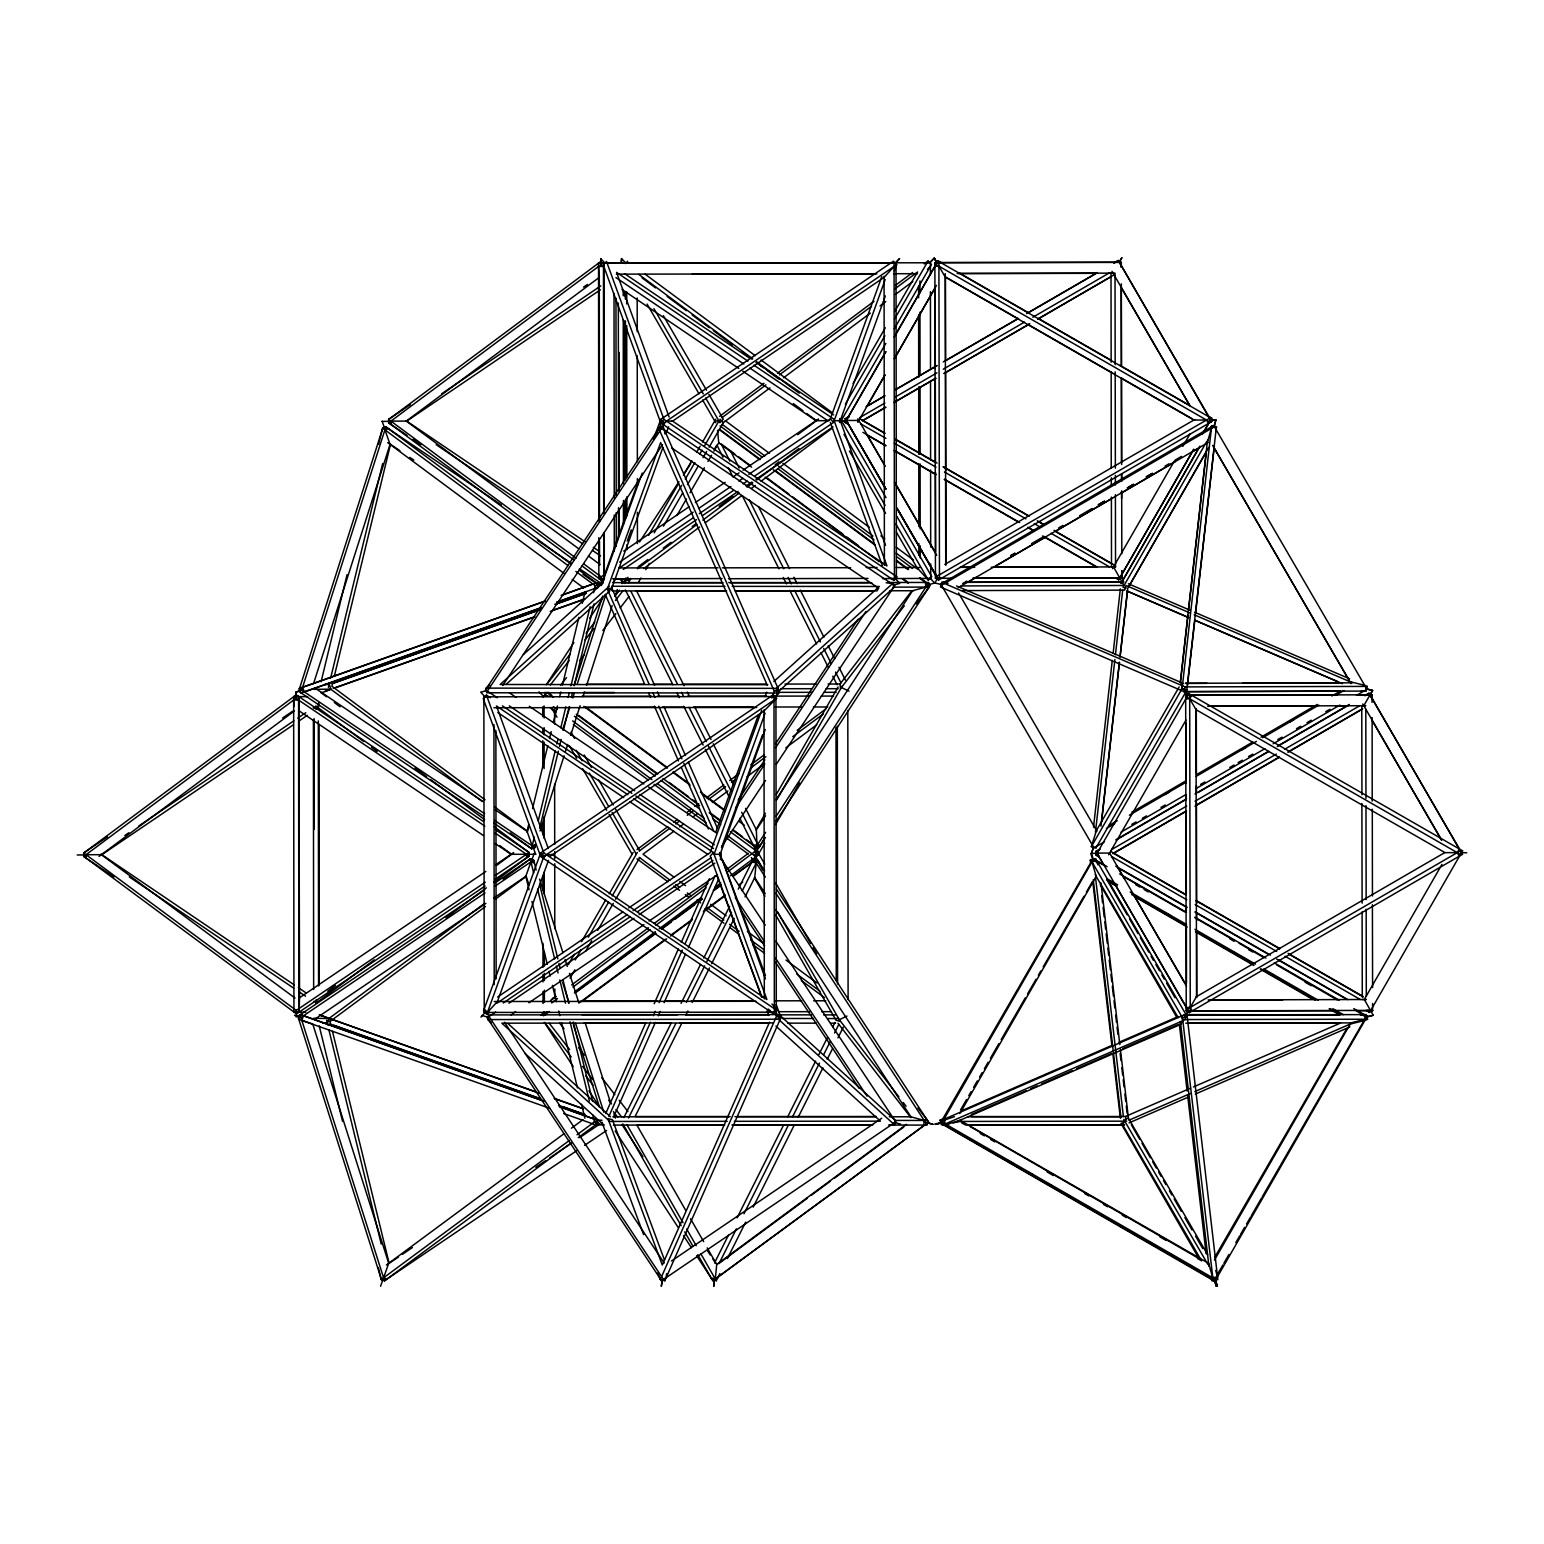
<?xml version="1.0" encoding="UTF-8"?>
<svg xmlns="http://www.w3.org/2000/svg" width="1544" height="1544" viewBox="0 0 1544 1544"><rect width="100%" height="100%" fill="white"/><g stroke="black" fill="none" stroke-linecap="round" stroke-linejoin="round"><path stroke-width="1.5" d="M621.576 258.601L621.267 263.252L621.557 258.601L626.073 263.252M113.986 876.973L83.665 856.457L83.878 852.963L296.216 694.819L483.465 821.543M83.665 856.457L296.004 698.313L296.216 694.819M483.388 835.536L299.285 710.954L298.803 696.556L299.555 997.791L299.092 1012.169L293.939 1012.169L293.649 696.576L298.571 696.556L298.861 1012.169M318.083 707.712L318.353 703.35M318.585 706.843L318.875 702.501M316.231 999.779L315.999 1003.253L374.304 959.828M388.586 422.863L388.798 419.389L601.137 261.225L600.906 264.719L388.586 422.863L406.998 435.331M494.022 882.106L529.052 856.013L529.283 852.539L495.412 829.63M296.255 1017.014L296.564 1012.401M601.484 578.807L601.176 583.42L597.142 584.944M713.811 1286.229L714.389 1280.072L713.733 1286.229M755.518 859.525L756.116 853.33M711.051 1277.834L715.297 1279.011L716.725 1264.478L707.21 1247.861M745.057 896.929L754.746 877.552L756.174 863.019L758.644 861.861M923.737 1125.093L924.2 1120.442L926.651 1119.284M917.966 1108.032L927.558 1120.461L927.095 1125.093L888.553 1125.055M1096.124 847.868L1091.319 846.691L1096.472 830.402M1093.519 827.121L1112.278 660.369M1113.147 653.17L1120.326 588.901M1114.903 659.481L1095.468 832.158L1179.153 686.926M1115.444 654.695L1122.7 590.136M1100.968 826.175L1119.439 662.106L1101.605 821.427M1119.96 657.339L1127.718 588.38L1208.662 447.49M1120.307 654.926L1127.506 590.696M1207.543 440.117L1180.311 682.12L1182.434 685.748L1181.102 690.4M1180.485 682.274L1187.992 615.303M1188.533 610.517L1206.25 452.662M1091.319 846.691L1182.106 688.663L1211.693 425.584L1216.518 426.781L1215.977 431.567M1216.402 426.723L1186.796 689.821L1182.106 688.663M1187.51 685.189L1194.766 620.591M1195.577 613.412L1214.375 445.927M491.32 1022.746L487.788 1019.561L488.425 1014.91L779.064 1014.601L895.095 1120.133L894.458 1124.785L889.653 1124.804M661.392 1286.229L662.241 1280.072L661.314 1286.229M720.353 859.525L721.202 853.33M666.641 1273.684L666.082 1277.834L664.152 1279.011L664.788 1280.748L660.292 1279.571L657.802 1272.835M894.458 1124.785L778.427 1019.233L779.064 1014.601M779.72 1020.41L780.357 1015.759M929.005 584.771L925.86 587.106L925.416 582.455L929.005 584.771L928.33 588.264L925.86 587.106L912.581 590.734L776.034 799.734M321.094 681.734L347.033 574.677M378.608 444.363L382.565 428.074L386.077 426.916L571.338 564.293M328.389 687.408L329.509 682.737M330.648 678.086L382.623 463.586M334.295 676.291L390.516 444.344M526.909 831.869L528.608 824.863M532.564 808.554L547.811 745.598M549.51 738.611L551.208 731.605M553.466 722.283L557.423 705.975M559.681 696.633L560.819 691.982M562.498 684.976L578.884 617.368M582.281 603.376L585.099 591.719M510.234 832.949L531.483 848.717L534.301 837.08M538.258 820.79L555.184 750.982M556.863 743.996L558.002 739.344M560.819 727.707L565.895 706.766M568.153 697.463L569.273 692.812M570.971 685.826L590.136 606.696M593.514 592.742L595.212 585.755L598.725 584.597L598.01 587.492M539.667 828.279L558.368 751.137M559.488 746.466L561.186 739.441M563.463 730.1L569.118 706.727M571.396 697.367L572.515 692.696M574.214 685.69L594.054 603.858M608.587 592.085L609.552 588.592L613.084 590.927M1207.215 443.031L1211.364 428.479M1091.589 853.349L1093.461 847.212L1091.511 853.311L1093.326 859.525L1091.319 863.019L1090.971 860.124L1095.68 858.947L1187.201 1016.647L1217.849 1279.571L1213.159 1280.748L1212.812 1277.834L1217.521 1276.676L1215.707 1270.442M1185.116 686.906L941.821 582.358L946.742 582.416L941.821 582.358L940.489 587.009L1183.785 691.558L1185.116 686.906L1367.231 686.404L1362.812 684.513M1361.21 691.094L1365.996 691.075L1367.328 686.424M483.909 816.429L298.629 691.268L382.796 428.074L385.846 426.916L501.395 504.965M298.629 691.268L301.678 690.11L385.846 426.916M541.153 607.641L300.983 693.024L299.343 688.373L313.567 683.548L390.053 444.344L384.919 429.83L388.412 428.653M527.315 831.907L528.762 827.314M574.175 685.343L602.72 596.042M562.614 729.887L569.89 707.094M572.805 697.984L574.272 693.43M577.167 684.32L605.576 595.482M493.868 823.145L531.715 848.717L534.764 847.559L535.691 844.645L532.197 845.822L527.044 831.29L495.084 809.693M540.072 830.981L564.1 755.807M565.567 751.252L567.748 744.42M570.662 735.311L580.119 705.704M583.034 696.595L584.5 692.04M586.681 685.208L612.177 605.48M615.091 596.37L617.272 589.538M543.391 1100.833L300.404 1014.601L298.552 1019.233L549.587 1108.264M303.473 1015.759L301.833 1020.41L312.757 1024.058L388.721 1263.301L383.568 1277.834L387.062 1279.011M380.557 1286.229L382.758 1280.072M531.985 859.525L534.185 853.33M563.676 1113.514L595.405 1124.785L597.065 1120.133L602.006 1120.23M595.617 1124.785L597.277 1120.153L559.256 1106.469M603.685 577.089L638.714 480.223M653.382 439.654L660.716 419.389L893.436 261.225L896.659 264.719L894.381 270.991M661.662 429.135L663.939 422.863L896.659 264.719M627.25 541.056L631.303 529.862M666.139 433.555L668.571 426.839M549.915 856.438L763.99 710.973L776.574 698.313L773.351 694.819L540.632 852.963L483.6 1010.683L486.804 1014.176L489.371 1012.42L487.441 1012.42L484.218 1008.946L485.202 1012.42L480.937 1017.091M486.804 1014.176L543.855 856.457L776.574 698.313M548.467 860.433L496.821 1003.253L627.076 914.743M748.84 474.336L830.325 418.964L881.798 276.665M885.194 279.599L834.165 420.701L840.245 420.682M839.608 422.438L885.349 295.946M761.713 710.259L710.24 852.558L628.755 907.93M765.11 713.193L714.081 854.295L720.16 854.276M719.523 856.013L765.264 729.54M601.33 585.523L642.227 473.062M656.142 434.829L658.593 428.074L663.09 426.916L778.813 690.11L775.706 698.641M663.09 426.916L662.453 428.653L664.364 429.83L664.943 433.98M649.098 684.243L607.294 589.171L660.62 442.607L767.368 685.42M654.559 685.285L611.81 588.013L662.858 447.644M715.837 831.927L758.49 714.679M765.052 696.633L766.692 692.137M771.846 698.023L774.316 691.268L658.593 428.074M721.531 847.559L722.167 845.822M722.997 843.545L762.524 734.867M605.769 1113.417L645.469 1023.479M654.193 1003.735L678.395 948.904M681.309 942.322L709.391 878.69M608.896 1116.351L650.429 1022.263M653.324 1015.701L655.254 1011.32M659.114 1002.577L682.294 950.062M685.208 943.5L715.142 875.68M613.701 1116.794L655.37 1022.418M658.284 1015.836L660.214 1011.436M664.094 1002.654L685.401 954.366M688.315 947.784L718.346 879.752M769.51 1022.186L662.299 1265.057L607.931 1118.531L612.428 1119.709L664.48 1260.001M660.292 1279.571L776.497 1016.338L774.837 1011.841M664.788 1280.748L780.994 1017.496L776.207 1004.604M623.853 1117.566L671.351 1022.746M681.058 1003.349L700.493 964.556M703.736 958.091L729.636 906.367M738.264 889.132L753.375 858.947L757.641 860.124L763.412 870.198M628.485 1118.01L675.693 1023.73M686.424 1002.307L704.682 965.868M706.824 961.584L731.509 912.311M742.239 890.888L757.641 860.124M681.444 1023.942L635.086 1116.505L728.614 1116.601M685.748 1015.334L687.91 1011.03M692.214 1002.423L709.468 967.972M711.63 963.668L734.268 918.448M714.544 1262.896L728.536 1234.988M737.125 1217.811L783.368 1125.479M787.672 1116.891L815.637 1061.075M818.86 1054.629L827.468 1037.452M832.834 1026.721L834.995 1022.418M719.176 1263.32L736.43 1228.87M743.976 1213.796L788.193 1125.537M792.497 1116.93L819.459 1063.102M823.763 1054.494L830.228 1041.582M834.551 1032.975L838.855 1024.347M697.792 1254.674L712.054 1279.571L716.3 1280.748L719.909 1273.549M727.417 1258.553L745.656 1222.134M753.163 1207.138L793.944 1125.711M798.248 1117.142L822.933 1067.85M827.217 1059.281L832.583 1048.569M837.948 1037.858L843.313 1027.146M941.068 1121.89L940.392 1123.048L1092.92 858.947L1092.264 860.124M1211.422 1277.834L1211.77 1280.748L1216.46 1279.571M1214.452 1279.571L1213.777 1280.748L943.423 1124.785M1365.649 1017.805L1366.305 1016.647L1280.729 1164.813M1373.195 1015.276L1366.922 1016.84L1364.877 1020.41L1350.209 1024.058M624.432 583.516L628.003 577.282M628.485 582.686L630.878 578.498M638.56 582.146L640.953 577.977M645.739 569.659L649.329 563.425M676.87 515.58L686.443 498.944M690.033 492.71L704.392 467.755M707.982 461.502L711.572 455.268M713.965 451.118L718.751 442.8L717.555 430.332M845.128 422.477L885.812 351.743L845.128 422.477L848.158 424.214M895.443 335.029L938.115 260.82L942.303 263.213M894.169 337.075L937.903 260.955L1211.5 418.289M867.11 406.111L884.789 375.404M935.432 287.358L894.323 358.806L936.436 285.389M885.098 374.748L857.827 422.207L859.834 418.713L884.886 433.111M755.923 829.803L765.457 813.244M776.188 794.6L838.141 686.945M776.748 799.831L842.387 685.768M739.846 818.301L754.958 848.467L759.204 847.309L763.817 839.299M934.911 583.014L937.459 578.305L938.462 580.042L1211.731 421.589L1209.724 418.115M1112.529 568.655L1174.424 460.942M1182.781 446.39L1190.134 433.787M1121.735 570.778L1121.755 578.016L1115.714 578.016L1118.744 579.772L1193.782 449.323M1203.915 431.702L1211.731 418.115L1207.562 415.703M1118.744 579.772L1193.609 449.42M1202.506 433.941L1211.731 418.115M1198.8 448.243L1120.963 583.536L1199.9 446.12M1210.824 427.379L1211.828 425.642L1211.5 428.557M1206.539 441.873L1123.028 587.241L1126.155 588.013M1128.973 586.257L1205.208 453.762M1096.008 847.849L1186.969 689.975M1107.144 866.705L1093.673 858.947L941.956 1122.777L935.741 1124.341M1188.957 693.507L1095.97 855.164L1098.981 856.901M1185.676 698.795L1189.71 698.795L1191.717 695.302M959.828 1113.552L1096.221 876.394L1091.994 861.861L1096.684 860.703L1097.9 864.852M1108.611 854.797L1186.024 720.064M1188.243 1010.915L1184.673 1017.071M1186.217 1007.421L1190.25 1007.421L1196.523 996.498L1196.021 709.68L1189.71 698.795M1363.796 705.724L1372.616 690.38L1366.382 688.894M1185.753 1015.701L1188.398 1011.088M1369.972 695.128L1372.674 690.477L1366.343 688.913M1214.491 1260.058L1350.865 1022.9L1365.552 1019.252L1364.201 1014.601L1363.526 1015.759M1441.922 864.447L1364.298 999.508L1373.272 1015.373M1195.886 996.999L1444.663 852.655L1457.246 852.635L1459.254 849.142M1217.309 1286.229L1215.533 1280.072L1212.812 1277.834L1208.605 1263.32L959.982 1120.288L944.638 1125.093L1215.167 1280.748L1367.231 1016.338L1353.741 1008.579M1460.277 854.372L1186.68 697.058L1188.687 693.565L1462.573 850.802L1369.567 1012.459L1366.556 1010.722L1372.597 1010.702L1372.577 1003.484M1461.57 852.558L1462.573 850.802M648.615 535.382L678.588 483.523M683.374 475.224L691.77 460.71M696.556 452.411L700.165 446.177M702.559 442.028L715.74 419.215M654.231 532.873L681.695 485.337M685.285 479.142L694.839 462.602M699.625 454.341L702.018 450.211M704.392 446.062L718.732 421.261M627.983 580.351L630.338 578.595L627.983 580.351L625.745 578.016M663.476 526.176L682.68 492.941M687.485 484.642L698.274 465.96M703.08 457.642L706.689 451.427M709.082 447.258L723.287 422.689L770.012 387.872M853.079 383.568L885.33 327.753M894.883 311.232L917.58 271.956L894.555 289.114M845.34 404.161L884.905 335.723M894.497 319.125L928.06 261.052L931.418 264.526L894.304 328.775M840.303 422.168L885.87 343.347M568.308 964.653L574.329 954.231M581.548 941.724L605.634 900.056M609.243 893.822L633.136 852.481M575.198 959.963L581.162 949.618M588.341 937.208L608.645 902.082M612.235 895.887L637.325 852.481M543.7 1011.88L545.379 1013.617L546.383 1011.88M570.064 978.124L574.87 969.825M585.659 951.143L591.661 940.759M597.663 930.376L613.277 903.375M615.67 899.226L639.66 857.692M727.321 872.09L754.341 851.96L756.734 847.81M730.37 875.815L757.699 855.453L764.724 843.294M775.571 824.535L799.638 782.866M1092.998 860.124L1093.673 858.947M943.288 1120.442L954.443 1116.679M941.608 1123.356L942.284 1122.198L1215.842 1279.571M960.542 1109.943L966.544 1099.579M968.763 1095.738L971.176 1091.569M973.569 1087.42L977.313 1080.916M979.572 1077.036L982.119 1072.617M984.377 1068.718L988.102 1062.233M990.379 1058.335L998.891 1043.57M1001.168 1039.633L1025.235 997.945M1027.571 993.911L1036.024 979.263M1038.379 975.21L1040.81 970.964M1043.184 966.911L1083.985 896.253M1086.339 892.142L1092.38 881.701M1122.642 1124.785L1124.746 1121.156M1180.735 1024.347L1182.839 1020.719L1181.488 1016.068M1214.858 1257.086L1346.87 1028.516M1216.846 1275.402L1222.887 1264.961M1223.832 1263.32L1228.908 1254.539M1235.818 1242.592L1239.755 1235.76M1240.604 1234.293L1244.58 1227.403M1246.587 1223.929L1250.601 1216.981M1251.393 1215.63L1261.448 1198.183M1262.162 1196.967L1275.344 1174.154M1275.904 1173.15L1280.13 1165.874M1366.556 1017.496L1367.231 1016.338M546.287 684.725L573.866 642.497M589.634 618.372L602.778 598.281M613.277 582.204L615.902 578.17M639.544 542.002L678.955 481.689M684.204 473.641L690.766 463.586M616.037 594.672L618.662 590.657M623.911 582.609L626.536 578.595M714.332 449.13L716.956 445.116M765.477 837.523L758.316 848.467L755.962 846.73L757.081 847.888L760.208 845.572L757.757 844.394L753.511 845.572L757.081 847.888L756.348 829.861L765.534 815.811M732.319 829.861L755.846 847.309L765.631 832.351M776.149 816.255L927.77 584.192L930.221 585.35L775.976 821.447M487.383 691.037L661.797 428.074L659.886 426.916L485.472 689.878L497.342 697.772M502.784 685.401L662.492 444.614M738.225 799.985L764.859 759.822M775.513 743.764L858.097 619.24M876.76 591.14L878.671 588.225L671.775 447.992M735.523 808.11L764.801 763.971M775.455 747.914L865.952 611.463M721.569 846.71L765.515 780.473M776.169 764.415L894.651 585.755L659.886 426.916M546.981 684.127L570.141 654.077M586.044 633.407L594.729 622.135M614.994 595.83L619.337 590.194M550.32 685.015L569.138 660.6M585.06 639.93L593.745 628.659M615.438 600.481L622.676 591.082M560.723 685.131L566.532 677.604M579.579 660.639L583.941 655.003M602.797 630.512L615.863 613.566M620.206 607.911L628.91 596.602M904.321 605.808L840.496 688.682L840.033 684.031L911.134 591.738M916.19 604.013L929.218 587.106L928.774 582.455L887.8 582.474M660.736 422.863L663.939 419.37L606.522 261.496L603.318 264.989L660.736 422.863L893.802 580.312L897.006 576.819L663.939 419.37M486.437 695.089L483.233 698.583L540.651 856.457L773.718 1013.906L776.922 1010.413L543.835 852.963L486.437 695.089L490.413 697.772M899.496 258.601L895.25 263.213L899.573 258.639M540.651 856.457L543.835 852.963M543.218 858.194L542.253 854.72L540.014 854.72L543.218 858.194L546.422 854.701L552.482 854.701M487.441 1012.42L497.438 1001.516M633.831 798.769L713.444 852.558L710.259 856.032L761.424 996.787M601.021 583.497L603.858 580.39M622.078 583.497L626.536 578.846M540.94 1015.219L543.932 1012.111M625.436 263.58L627.675 261.264M927.423 269.389L930.414 266.263M542.832 696.865L545.071 694.53L547.425 696.267L545.071 694.53M916.866 567.497L928.369 580.139L931.727 576.645L896.852 516.371M550.513 1000.609L553.505 997.482M762.755 870.005L754.341 855.453L757.699 851.96L730.312 831.695M755.363 857.19L758.702 853.697L755.344 850.223M886.179 582.841L893.378 582.86L894.015 587.492L776.883 693.024L486.746 692.773L486.109 688.122L489.66 684.938M523.377 654.559L603.26 582.609M609.224 586.276L500.179 684.494L767.851 684.706M506.181 684.32L609.88 590.908M773.833 681.502L879.308 586.488L732.203 586.373M486.109 688.122L776.227 688.373L893.378 582.86M99.048 856.438L294.364 710.973M719.601 416.34L763.99 383.279M777.5 373.204L874.02 301.312M895.25 285.486L912.62 272.555M924.2 263.928L928.06 261.052M721.839 417.768L765.978 384.881M779.411 374.883L871.53 306.272M783.522 377.817L870.353 313.123M880.003 305.944L885.793 301.62M895.443 294.441L912.813 281.49M797.688 434.694L816.892 420.393M638.135 566.802L647.804 559.603M663.244 548.101L670.964 542.349M692.194 526.523L696.054 523.648M719.214 506.393L732.724 496.338M775.184 464.705L779.044 461.83M623.988 578.826L621.634 580.583L619.067 578.846M637.44 568.81L697.039 524.42M702.809 520.116L739.344 492.922M747.026 487.19L752.797 482.886M756.637 480.03L798.943 448.513M643.79 568.578L699.548 527.044M705.318 522.74L741.834 495.527M751.446 488.367L755.306 485.511M761.076 481.207L832.197 428.209M327.733 991.209L335.415 985.477M496.628 865.412L511.971 853.986M445.965 917.908L486.341 887.839M636.996 849.605L667.876 826.6M673.667 822.296L677.527 819.42M687.177 812.221L691.037 809.346M694.896 806.47L698.756 803.594M706.476 797.843L723.846 784.912M729.636 780.588L739.287 773.409M750.866 764.782L764.376 754.707M797.187 730.273L826.156 708.696M639.235 851.034L669.942 828.163M675.693 823.878L679.534 821.022M687.215 815.309L692.966 811.005M708.31 799.58L725.583 786.707M731.354 782.422L735.176 779.566M750.538 768.121L765.882 756.695M792.747 736.681L823.454 713.811M673.898 831.212L643.018 854.218L673.937 877.108M679.688 826.889L683.548 824.013M693.198 816.834L697.058 813.958M712.479 802.455L727.919 790.953M747.219 776.574L762.659 765.091M785.819 747.836L816.679 724.831M552.501 999.219L556.342 996.362M571.685 984.937L648.441 927.751M654.212 923.466L707.943 883.438M727.127 869.137L748.242 853.407M551.671 1002.944L557.461 998.621M572.901 987.118L650.101 929.604M655.911 925.3L706.091 887.916M545.379 1013.617L547.734 1011.86M574.638 991.827L655.389 931.669M659.23 928.793L701.516 897.296M714.988 887.26L720.758 882.975M503.093 879.018L530.229 858.947L533.722 860.124L536.154 870.044M328.467 1018.847L484.604 903.414M327.695 1024.946L326.556 1020.275L330.049 1021.452L485.511 906.482M495.219 899.322L526.214 876.394M386.367 1265.038L563.695 1133.933M571.415 1128.22L582.976 1119.67M378.377 1267.933L381.214 1279.571L569.273 1140.514M577.031 1134.782L594.479 1121.89L597.972 1123.048L597.277 1120.153M570.527 1143.351L384.707 1280.748L381.214 1279.571M578.247 1137.639L597.972 1123.048M549.278 1011.494L543.488 1015.759L542.581 1014.601L545.939 1014.601M574.368 992.966L655.428 933.116M661.218 928.832L701.748 898.897M713.328 890.348L721.048 884.654M732.628 876.104L756.734 858.947L764.608 871.009M576.53 992.02L655.968 933.348M661.797 929.063L671.486 921.903M675.346 919.047L694.723 904.745M698.602 901.87L702.481 899.013M714.1 890.425L719.929 886.14M733.477 876.123L756.734 858.947M580.023 1002.249L665.271 939.312M671.08 935.027L692.387 919.298M704.006 910.709L725.313 894.98M738.881 884.963L742.76 882.106M581.934 1001.496L666.699 938.906M670.54 936.069L691.731 920.417M703.292 911.886L724.483 896.234M716.725 1264.478L906.579 1124.302M718.751 1263.629L807.377 1198.202M811.218 1195.345L830.498 1181.121M834.339 1178.284L903.703 1127.081M696.614 1255.716L712.942 1280.748L928.562 1122.198L776.42 889.093M928.562 1122.198L712.942 1280.748M619.646 562.132L693.198 512.164M699.162 508.111L730.949 486.495M738.9 481.091L742.876 478.389M619.472 567.922L693.295 517.761M699.278 513.689L733.207 490.625M743.185 483.851L747.161 481.149M755.151 475.726L833.548 422.438L830.325 418.964M623.313 569.427L696.537 519.653M702.462 515.619L738.09 491.417M746.003 486.032L751.947 481.998M755.904 479.315L833.084 426.858M497.573 997.077L622.792 911.983M633.059 910.671L710.877 857.788M503.228 1003.002L629.875 916.943M637.788 911.558L713 860.452M489.081 1016.647L663.515 1279.571L661.585 1280.748L487.151 1017.805L495.701 1012.015M508.922 1003.175L633.986 918.255M639.119 914.627L714.833 863.212M511.064 1014.89L515.715 1011.59M528.917 1002.77L643.944 924.663M649.117 921.015L717.342 874.83M671.466 1261.004L881.701 1118.242M661.585 1280.748L895.752 1121.89L775.918 941.242M574.04 560.047L388.798 422.863L388.567 419.37L410.453 404.528M583.536 287.126L587.511 284.443M441.719 393.739L600.77 285.872M406.767 421.107L600.346 289.809M485.144 885.966L296.506 1013.906L83.897 856.457L83.665 852.963L107.54 836.771M282.61 718.018L292.549 711.282M124.89 835.42L128.866 832.737M138.806 825.982L293.862 720.816M297.838 718.114L305.789 712.71M101.846 854.701L293.437 724.754M299.42 720.681L307.41 715.277M623.757 551.111L689.357 506.606M695.321 502.553L725.14 482.326M733.091 476.942L739.055 472.889M743.031 470.206L818.571 418.964M598.821 537.621L598.84 578.575L603.993 578.575L601.427 580.312L601.195 576.819L605.171 574.136M298.957 998.177L485.839 871.434M495.778 864.679L513.669 852.558M296.506 1013.906L296.274 1010.413L485.279 882.222M495.238 875.467L529.052 852.539L494.254 826.773M495.045 879.25L529.283 856.032L529.052 852.539M576.626 1150.743L384.495 1280.748L381.426 1279.571L297.838 1016.338L484.719 889.884M494.659 883.168L530.441 858.947L533.51 860.124L534.436 863.019L530.943 861.861L525.79 876.374L493.887 897.971M297.838 1016.338L300.906 1017.496L485.048 892.914M495.026 886.159L533.51 860.124M314.397 1019.426L485.916 903.375M388.567 1263.706L398.506 1256.99M402.463 1254.307L412.402 1247.571M535.807 1167.322L545.785 1160.567M549.76 1157.884L571.705 1143.023M579.676 1137.639L599.632 1124.148M584.597 1145.339L606.56 1130.497M778.446 1016.84L781.013 1015.276M893.822 1123.048L895.752 1121.89M1214.51 426.8L1213.719 425.565L940.817 584.095L941.493 585.253L1214.395 426.723L1367 689.338L1356.481 695.379M962.684 583.516L966.853 581.104M1010.625 555.686L1014.794 553.254M1104.423 501.202L1098.17 504.83L1104.539 501.26M1127.332 487.865L1133.585 484.237L1127.467 487.943M1175.274 460.035L1181.527 456.387M1010.741 555.743L1014.91 553.312M1031.585 543.623L1044.091 536.366M1058.682 527.894L1062.851 525.462M1079.526 515.793L1092.033 508.516M1164.967 466.153L1169.136 463.721M958.264 587.646L1208.141 442.491M968.802 581.663L977.14 576.819M995.88 565.934L1045.848 536.907M1056.25 530.866L1112.471 498.191M1120.809 493.366L1174.945 461.907M1191.601 452.218L1197.854 448.59M1108.843 825.558L1117.277 820.732M1131.771 812.24L1186.062 780.762M1196.368 774.702L1252.744 742.027M1260.985 737.163L1317.244 704.469M1331.835 695.997L1340.269 691.172M1106.488 828.472L1114.826 823.627M1129.397 815.155L1185.618 782.499M1196.04 776.458L1256.411 741.371M1262.664 737.742L1318.885 705.087M1335.541 695.398L1343.878 690.573M1164.909 794.62L1169.059 792.207M1241.936 749.863L1246.104 747.431M1289.838 722.032L1294.007 719.62M1131.791 824.342L1136.056 821.948M1142.309 818.301L1146.478 815.888M1160.972 807.396L1165.237 804.984M1200.595 784.371L1204.86 781.978M1229.777 767.426L1234.042 765.013M1238.114 762.582L1242.38 760.169M1248.536 756.521L1252.802 754.109M1277.737 739.576L1282.003 737.163M1296.497 728.672L1300.762 726.259M1307.015 722.631L1311.184 720.199M1325.678 711.707L1329.944 709.294M1104.423 841.808L1094.001 847.849L941.493 585.253M1121.079 832.119L1185.773 794.62M1196.079 788.559L1264.922 748.628M1273.163 743.783L1339.922 705.068M885.658 488.695L845.243 418.733L849.412 416.32M866.087 406.651L884.847 395.766M895.269 389.725L936.957 365.561M943.191 361.933L1018.229 318.45M1026.567 313.606L1097.437 272.535M1114.112 262.866L1118.281 260.453L1211.731 421.589M845.128 418.984L849.297 416.571M868.056 405.686L884.731 396.017M895.153 389.976L936.822 365.812M945.16 360.968L1018.114 318.682M1028.536 312.641L1095.217 273.963M1113.977 263.098L1118.146 260.685M859.912 417.498L884.905 403.023M895.327 396.982L936.996 372.818M943.249 369.19L1024.502 322.098M1032.82 317.253L1109.924 272.574M862.864 420.45L885.793 407.153M894.13 402.308L935.838 378.145M944.175 373.301L1029.674 323.738M1038.012 318.913L1114.015 274.851M862.749 420.682L885.696 407.384M894.034 402.559L935.741 378.377M944.079 373.532L1029.559 323.97M1037.896 319.125L1110.889 276.82M944.812 564.448L1194.824 419.505M938.462 580.042L936.455 576.568L1209.492 418.289L1211.5 421.763L1118.281 260.453M1364.819 695.784L1368.988 693.372L1462.573 854.295L1189.247 1012.652L1096.028 851.342L1099.039 849.586M1115.733 839.917L1186.641 798.788M1194.998 793.963L1268.01 751.638M1278.432 745.598L1349.36 704.469M1097.977 855.164L1095.95 851.67L1100.119 849.258M1116.794 839.589L1185.58 799.715M1198.086 792.458L1268.936 751.388M1277.274 746.543L1348.144 705.454M1111.622 849.567L1186.68 806.045M1195.037 801.22L1276.348 754.07M1284.685 749.245L1359.762 705.724M1112.703 853.6L1185.618 811.314M1196.04 805.273L1279.378 756.965M1287.715 752.14L1362.715 708.657M1113.591 853.388L1186.564 811.063M1194.902 806.238L1278.316 757.872M1288.738 751.832L1361.711 709.507M1460.277 850.898L1187.22 1009.178L1189.555 1012.594M846.981 1016.068L839.318 1019.716L898.84 1096.819M715.297 1279.011L717.748 1277.834M941.396 1124.785L940.064 1120.133L944.484 1118.223M962.124 1110.541L1112.124 1045.307M1118.744 1042.412L1178.304 1016.512M1363.14 1021.163L1367.559 1019.233L1366.208 1014.601L1184.171 1014.91L941.28 1120.461L942.631 1125.093L947.418 1125.093M942.631 1125.093L1185.522 1019.561L1367.559 1019.233M971.446 1114.478L1026.277 1090.624M1030.659 1088.713L1037.24 1085.857M1041.621 1083.946L1072.327 1070.59M1076.728 1068.68L1111.815 1053.433M1122.777 1048.646L1177.609 1024.811M1181.237 1024.135L957.299 1121.446L1126.753 1121.156M967.876 1116.775L1125.402 1116.505L1190.521 1088.173M1193.454 1086.937L1340.559 1023.016M1128.954 1120.211L1190.424 1093.499M1194.805 1091.589L1350.691 1023.846M1129.069 1122.874L1188.687 1096.954M1195.326 1094.078L1349.9 1026.914M324.703 691.615L330.416 689.435L321.422 692.773M299.343 688.373L545.244 600.944M561.128 595.308L596.138 582.86L603.029 582.763M313.567 683.548L544.781 601.349M562.923 594.903L596.37 582.841M556.998 602.006L597.798 587.492L596.138 582.86M314.204 688.566L540.689 608.047M556.535 602.411L585.987 591.95M538.875 609.996L332.597 683.336L331.883 686.231L484.99 799.753M554.74 604.36L586.469 593.07M332.114 683.741L540.728 609.571M556.612 603.936L586.083 593.456M333.234 688.334L534.784 616.674M552.906 610.247L584.616 598.976M335.009 687.948L534.398 617.06M550.243 611.424L584.23 599.342M300.366 690.612L295.734 692.156L296.081 696.807L295.83 692.233L300.385 690.573M531.483 848.717L534.996 847.559L535.691 844.645L533.24 848.138L532.641 845.803M929.044 584.539L934.68 583.014L930.241 578.382M607.294 589.171L611.81 588.013M486.669 690.612L480.705 692.156L485.028 696.846M774.316 691.268L778.813 690.11M893.764 584.944L899.727 583.42L895.481 578.807M1090.971 860.124L1182.511 1017.805L1187.201 1016.647M934.738 1124.109L940.952 1122.546M935.664 1124.321L941.937 1122.758L945.314 1123.936L943.963 1119.284M944.638 1125.093L948.827 1124.051M953.015 1123.009L959.307 1121.446M1125.306 1119.033L1128.432 1118.242L1207.64 1254.712M1090.585 863.019L1090.257 860.124L1094.947 858.947L1097.34 863.096M942.072 1120.153L946.279 1119.111M1366.073 1017.071L1372.288 1015.547M324.452 684.552L329.316 684.494L330.956 689.145L314.32 689.338M626.671 263.001L625.339 263.001L930.414 262.789L930.414 274.832M941.493 578.305L935.452 578.305L934.892 262.712L1121.311 262.19L1121.311 266.996M929.063 262.789L930.414 262.789M957.183 273.558L1115.019 273.114L1115.173 364.616M714.737 420.952L718.925 420.933M662.55 421.358L659.963 421.377L660.851 427.495L659.983 421.28L663.302 424.6L666.506 421.126L672.566 421.107L884.075 277.38L894.072 266.456L896.022 266.456M960.098 567.343L974.457 567.304M991.19 567.266L1115.54 566.899L1115.405 494.659M625.648 578.614L626.98 578.595M935.452 578.305L951.471 578.267M973.067 578.209L1121.851 577.784L1121.851 570.566M929.372 578.382L930.723 578.382L930.704 563.927M965.772 582.281L1123.936 581.856L968.281 582.339M961.294 585.929L1123.646 585.485M962.337 590.58L1124.707 590.136L1126.039 585.485L1189.806 612.891M1185.387 683.278L1352.525 682.815L1194.207 614.782M1185.56 683.432L1207.041 683.355M1242.843 683.22L1338.32 682.892M1183.785 691.558L1365.9 691.075M1183.958 691.731L1339.652 691.172M542.716 696.286L551.285 696.267M1185.676 695.321L1189.691 695.302L1190.25 1010.915L1186.236 1010.915L1185.676 695.321L1372.076 694.8L1372.018 702.346M1207.64 706.168L1365.803 705.704L1361.769 705.704L1361.943 794.813M539.879 854.971L542.465 854.951M1208.161 999.952L1366.324 999.508L1362.291 999.508M1186.236 1010.915L1372.635 1010.394M604.244 513.785L603.955 263.233L605.885 263.233M934.892 262.712L938.906 262.712L939.466 578.305M896.022 262.962L894.072 262.982L894.439 578.575L896.388 578.575L896.022 262.962L603.955 263.233M934.892 266.205L938.926 266.186L945.237 277.071L1193.898 420.045L1206.462 420.026L1208.489 423.519M382.121 421.377L388.683 421.358M838.855 420.663L846.131 420.721L840.747 420.74M846.247 420.47L858.831 420.45M1115.54 566.899L1111.506 566.899L1111.39 497.072M1121.851 577.784L1115.81 577.803L1118.84 579.54M891.235 578.575L893.185 578.575L893.802 580.312M1372.076 694.8L1366.035 694.8L1369.065 693.044L1462.284 854.372M483.87 696.827L775.937 696.556L776.304 1012.169L484.237 1012.439L483.87 696.827L485.8 696.827M1185.946 698.756L1185.946 695.263L1189.961 695.244M775.937 696.556L773.988 696.576L774.355 1012.169L776.304 1012.169M1367.984 695.128L1372.018 695.109L1357.639 695.128M1097.031 853.079L1109.615 853.06L1186.487 986.114M77.2 854.971L83.762 854.951M529.167 854.276L535.749 854.295M756.232 853.928L758.104 853.948L757.371 847.81M1091.531 853.349L1096.973 853.427M1461.28 852.635L1466.8 852.79M1370.628 1010.394L1366.594 1010.394L1369.624 1012.131M484.237 1012.439L486.167 1012.42M1186.525 1007.383L1186.525 1010.857L1192.566 1010.857M487.788 1019.561L778.427 1019.233M772.405 1022.9L501.839 1023.189L609.861 1121.446L727.185 1121.311M1185.811 1023.189L1352.891 1022.9M612.891 1116.794L730.216 1116.679M735.002 1116.659L876.278 1116.505M734.365 1121.311L880.427 1121.156L775.937 1026.123M613.431 1125.093L723.924 1124.978M733.535 1124.958L872.842 1124.804M966.583 1125.055L1124.65 1124.785M598.802 520.753L598.551 262.982L603.472 262.962L603.704 513.515M692.291 273.848L875.467 273.732M893.571 273.713L917.541 273.693M959.77 273.442L1096.549 273.346M616.403 274.137L876.838 273.886M829.186 420.682L816.004 420.701L742.76 371.139M962.684 567.227L974.631 567.227M994.471 567.227L1096.356 567.13M618.681 567.922L718.018 567.845M722.36 567.825L850.647 567.709M866.165 567.536L877.088 567.516M896.253 567.516L920.224 567.497M973.241 578.131L1121.755 578.016M613.451 578.826L722.071 578.537M728.536 578.73L868.037 578.421M882.454 578.595L930.723 578.382M625.127 582.686L721.531 582.609M728.749 582.609L868.519 582.493M893.069 587.125L929.218 587.106M635.665 590.947L726.684 590.889M736.276 590.869L872.823 590.773M889.595 590.754L913.546 590.734M586.122 684.224L643.616 684.185M653.189 684.166L672.354 684.166M681.946 684.146L765.785 684.088M784.95 684.069L816.081 684.05M828.067 684.031L840.033 684.031M780.608 688.721L811.739 688.701M826.117 688.682L838.102 688.682M544.53 692.542L549.355 692.542M583.092 692.503L614.416 692.484M778.292 692.349L812.028 692.33M824.091 692.33L836.134 692.31M1185.946 695.263L1337.104 695.147M582.011 696.247L651.471 696.209M657.358 696.19L679.051 696.17M687.408 696.17L766.461 696.112M775.474 696.112L809.23 696.093M821.273 696.074L833.528 696.074M298.571 700.05L293.649 700.05L294.074 706.592M1208.643 706.148L1315.623 706.052M1335.734 706.052L1347.719 706.033M585.388 707.152L655.196 707.094M662.202 707.094L683.953 707.075M693.41 707.075L753.453 707.017M775.011 707.017L801.413 706.998M813.36 706.978L827.816 706.978M313.393 707.731L316.674 707.712M493.906 707.731L756.753 707.48M101.402 854.701L86.02 854.701L86.232 858.194L83.781 854.72M1211.133 999.933L1282.736 999.875M581.2 1000.937L657.879 1000.898M664.885 1000.898L684.243 1000.879M691.287 1000.879L753.742 1000.821M775.3 1000.821L801.703 1000.801M813.649 1000.782L825.712 1000.782M494.234 1001.516L755.865 1001.284M1186.525 1010.857L1335.271 1010.741M1356.925 1010.722L1372.597 1010.702M778.195 1011.706L809.886 1011.687M821.582 1011.667L831.444 1011.667M612.852 582.628L723.132 582.706M730.331 582.725L871.8 582.841M611.636 586.276L724.985 586.353M612.293 590.908L725.622 591.005M735.272 591.024L875.139 591.14M1185.136 1014.601L1338.88 1014.852M1360.496 1014.89L1365.301 1014.91M581.837 1014.64L651.259 1014.697M658.439 1014.717L677.584 1014.736M687.157 1014.736L768.545 1014.833M778.118 1014.833L811.623 1014.871M823.589 1014.89L835.555 1014.89M782.306 1018.48L813.476 1018.519M827.873 1018.538L838.411 1018.538M1189.169 1022.919L1337.586 1023.17M584.153 1022.919L646.415 1022.996M653.594 1022.996L670.366 1023.016M679.939 1023.035L768.526 1023.112M787.691 1023.132L816.409 1023.17M830.788 1023.189L835.574 1023.189M971.504 1116.544L1119.921 1116.794M738.206 1116.621L874.927 1116.756M889.325 1116.775L910.902 1116.794L924.2 1120.442M940.064 1120.133L944.87 1120.153M895.481 1120.423L927.558 1120.461M970.23 1124.843L1123.993 1125.093M638.058 1124.804L724.773 1124.9M731.991 1124.9L869.291 1125.036M598.551 262.982L623.911 263.233M598.84 578.575L603.395 578.633M612.852 578.691L624.201 578.826M293.649 696.576L307.681 696.672M313.432 707.654L318.315 707.712M313.702 1001.458L318.585 1001.516M293.939 1012.169L305.751 1012.246M313.528 1018.287L329.123 1018.538L327.463 1023.189L322.966 1023.112M595.405 1124.785L604.013 1124.92M934.796 582.937L941.145 584.52M943.828 582.358L948.035 583.381M1349.842 681.657L1364.529 685.266M776.497 1016.338L780.994 1017.496M481.979 1015.547L487.923 1017.071M894.671 1122.546L900.634 1124.109M751.928 861.861L756.174 863.019M538.721 1093.055L319.318 1014.91L322.812 1016.068M294.499 1015.276L299.169 1016.84M1093.326 859.545L1096.684 860.703L1096.008 861.861L1095.68 858.947M1212.136 1279.011L1215.514 1280.169M319.531 1014.91L536 1091.878M554.142 1098.324L583.632 1108.804M554.586 1098.71L581.779 1108.38M333.755 1025.197L539.975 1098.517M562.634 1106.565L585.292 1114.633M329.74 1024L540.4 1098.903M558.523 1105.33L583.439 1114.189M300.192 1014.601L543.874 1101.239M559.758 1106.874L597.065 1120.133M595.965 1122.546L600.018 1124.109M1128.355 583.767L1190.347 610.324M1194.709 612.273L1349.63 678.82M1188.552 617.503L1126.966 591.024L1188.475 617.542M1195.152 620.341L1338.108 681.811M1195.075 620.379L1342.411 683.683M956.508 585.948L1183.013 683.278M841.383 687.524L849.084 691.133M755.846 847.309L758.316 848.467M959.017 272.825L1027.937 312.448M1038.379 318.45L1111.487 360.485M1119.825 365.272L1188.764 404.895M935.896 264.449L1209.492 421.763M945.449 276.936L1018.577 318.99M1029.037 324.993L1112.626 373.05M1120.983 377.855L1192.026 418.694M895.327 439.114L937.073 463.123M943.345 466.732L1028.941 515.947M1037.279 520.753L1043.551 524.342M1053.992 530.345L1114.536 565.162M861.822 420.142L884.789 433.343M895.211 439.345L934.892 462.158M943.249 466.963L1028.844 516.178M1039.286 522.162L1043.454 524.574M1055.98 531.773L1112.356 564.178M860.857 423.944L885.928 438.361M894.285 443.167L936.069 467.195M944.426 472.001L1025.911 518.861M1034.287 523.667L1040.54 527.257M1051.001 533.278L1109.499 566.918M845.243 422.226L848.274 423.963M862.903 432.359L885.889 445.579M894.246 450.404L936.05 474.433M944.426 479.238L1019.677 522.509M1028.034 527.315L1034.306 530.924M1044.748 536.926L1097.012 566.976M866.975 435.022L885.773 445.83M894.15 450.636L935.953 474.683M944.31 479.489L1017.477 521.544M1027.918 527.546L1034.19 531.155M1042.547 535.961L1094.812 566.011M1196.021 709.68L1444.952 852.597M1110.619 851.304L1185.773 894.536M1196.214 900.538L1279.725 948.537M1288.063 953.343L1363.217 996.556M1112.645 852.848L1185.715 894.864M1196.156 900.866L1279.667 948.865M1290.109 954.867L1363.178 996.884M1111.622 856.534L1186.853 899.805M1195.21 904.61L1276.695 951.451M1285.052 956.257L1360.283 999.508M1096.028 854.816L1099.058 856.553L1096.028 851.342M1115.772 866.165L1186.834 907.042M1195.191 911.848L1270.442 955.118M1278.818 959.924L1347.796 999.586M1117.798 867.728L1186.776 907.37M1195.152 912.176L1268.299 954.25M1276.676 959.056L1345.654 998.698M1119.67 873.923L1186.545 912.388M1194.921 917.213L1265.964 958.091M1274.34 962.896L1339.111 1000.165M1135.728 884.693L1139.897 887.105M1144.085 889.518L1148.254 891.911M1229.777 938.81L1233.946 941.222M1248.575 949.637L1252.763 952.03M1305.008 982.1L1311.281 985.709M1107.183 878.826L1117.624 884.828M1130.15 892.046L1186.564 924.509M1194.921 929.314L1255.504 964.17M1263.861 968.976L1318.19 1000.222M1332.8 1008.637L1343.261 1014.64M1106.508 879.983L1116.949 886.005M1131.578 894.42L1185.889 925.667M1196.33 931.669L1252.744 964.131M1261.101 968.937L1315.43 1000.184M1330.04 1008.599L1340.501 1014.601M961.391 1122.642L965.579 1125.055M980.208 1133.47L984.377 1135.863M990.65 1139.472L994.819 1141.884M1047.064 1171.915L1053.317 1175.524M1084.66 1193.551L1088.848 1195.963M1103.458 1204.378L1107.646 1206.79M1122.276 1215.186L1126.444 1217.598M1159.872 1236.821L1166.145 1240.43M1197.488 1258.456L1201.657 1260.869M1095.024 860.162L1103.362 864.968M1124.225 877.011L1184.75 911.925M1195.191 917.927L1234.833 940.798M1239.002 943.21L1264.053 957.666M1276.579 964.884L1337.085 999.798M1355.864 1010.625L1364.22 1015.45M1109.634 880.698L1113.822 883.11M1163.886 911.983L1170.14 915.592M1232.71 951.683L1236.898 954.096M1241.067 956.508L1245.236 958.921M1270.268 973.357L1274.437 975.75M1107.839 881.199L1116.177 886.024M1134.975 896.871L1187.182 926.979M1195.519 931.785L1253.979 965.521M1260.251 969.13L1312.439 999.238M1329.152 1008.869L1339.594 1014.89M970.346 1126.676L1197.739 1257.82M1007.846 1160.393L1014.099 1164.022M1028.709 1172.436L1032.878 1174.849M1047.488 1183.283L1051.676 1185.676M1066.267 1194.11L1070.455 1196.523M1085.065 1204.938L1089.234 1207.35M1149.759 1242.264L1156.012 1245.873M1168.538 1253.091L1174.791 1256.7M1189.401 1265.134L1193.57 1267.547M776.902 690.573L779.45 692.098L775.223 696.846L779.411 692.175L776.864 690.612M892.741 584.597L894.651 585.755M624.452 273.597L749.959 358.382M755.942 362.415L833.625 414.911M747.933 361.142L616.558 272.381L669.17 417.092M753.916 365.175L833.528 418.964L886.97 565.934L671.987 420.701M600.906 264.719L603.492 266.456L598.57 266.456L599.284 277.38L406.304 421.107L390.922 421.126L391.153 424.6M615.94 277.611L743.822 364.017M749.824 368.07L827.758 420.701M622.02 289.423L738.804 368.456M406.168 420.721L585.311 541.944M593.282 547.329L599.246 551.362M436.219 444.691L582.706 543.816M592.606 550.513L600.519 555.879M412.943 439.365L420.875 444.73M537.447 540.381L571.415 563.328M579.425 568.713L599.4 582.223M389.918 443.958L399.877 450.674M409.835 457.391L413.811 460.093M583.014 574.387L594.961 582.455M509.404 692.793L516.082 697.444M529.303 706.264L643.867 783.966M648.615 787.054L716.242 832.853M509.288 705.859L634.661 790.76M639.853 794.407L714.274 844.684M502.379 705.859L631.863 793.327M635.858 796.009L713.54 848.505M627.848 794.735L496.473 705.975L548.274 848.428M497.843 712.556L623.737 797.611M629.74 801.645L707.673 854.295M483.079 801.587L315.208 688.199L304.264 691.847L302.624 687.196M551.903 854.295L766.885 999.528L713.444 852.558M301.678 690.11L484.623 813.688M494.543 820.385L534.764 847.559M296.004 698.313L484.855 826.117M494.775 832.814L529.052 856.013M495.257 843.584L511.103 854.295L526.485 854.276L526.716 857.769M101.267 854.295L294.325 984.956M298.32 987.658L306.272 993.043M129.329 876.934L293.63 988.121M299.575 992.136L305.519 996.169M645.083 274.137L755.267 355.718M761.057 360.003L832.583 412.962M638.733 274.369L752.777 358.826M756.637 361.682L799.174 393.18M642.072 277.901L655.563 287.879M667.104 296.429L686.366 310.672M692.137 314.957L709.468 327.791M713.309 330.628L732.57 344.891M742.201 352.013L751.812 359.134M759.513 364.847L763.373 367.704M767.214 370.541L778.774 379.091M793.269 403.544L802.938 410.685M806.798 413.56L816.467 420.701M725.197 420.624L769.414 453.338M782.866 463.296L869.33 527.334M880.871 535.864L884.712 538.721M896.234 547.251L913.546 560.067M722.283 424.426L764.801 455.905M778.33 465.921L873.016 536.019M896.196 553.196L917.869 569.234L896.388 532.12M720.025 425.874L762.369 457.236M777.771 468.643L874.039 539.898M897.141 557.017L912.543 568.424M719.813 429.425L760.266 459.398M775.667 470.823L873.923 543.642M897.045 560.761L908.605 569.331M920.166 577.9L925.956 582.184M719.272 429.676L759.725 459.668M773.216 469.665L875.332 545.322M896.524 561.032L908.084 569.601M919.645 578.17L927.77 584.192M734.751 453.975L721.222 443.958L729.849 461.173M738.611 456.85L750.23 465.439M767.619 478.35L788.887 494.099M792.767 496.975L843.043 534.224M846.903 537.1L858.503 545.688M902.989 578.653L906.849 581.528M718.751 442.8L751.638 467.156M765.168 477.192L879.25 561.726M902.468 578.923L908.258 583.227M405.879 420.779L578.826 548.853M588.438 555.975L599.979 564.506M388.567 419.37L576.066 558.214M583.806 563.946L601.195 576.819M581.741 565.741L601.427 580.312M579.039 570.006L598.725 584.597M382.565 428.074L568.153 565.683M575.873 571.434L595.212 585.755M387.698 442.607L564.525 573.712M572.206 579.425L583.748 587.974M586.315 707.519L667.529 767.715M673.338 772L688.798 783.464M700.416 792.072L723.615 809.268M583.864 706.361L667.008 767.986M672.817 772.289L690.207 785.182M701.825 793.77L725.024 810.967M738.553 821.003L744.362 825.307M547.888 692.542L551.748 695.398M578.711 715.374L657.705 773.911M669.266 782.48L688.528 796.762M692.387 799.618L696.247 802.475M711.649 813.9L719.35 819.594M732.84 829.591L742.471 836.732M746.331 839.589L754.032 845.301M547.367 692.812L553.138 697.077M576.259 714.216L657.165 774.181M662.955 778.466L699.567 805.601M709.198 812.723L720.758 821.292M574.368 716.223L655.235 776.092M661.006 780.376L699.509 808.882M713 818.86L720.701 824.554M553.312 706.612L557.172 709.468M572.65 720.913L651.896 779.604M657.686 783.889L704.083 818.243M727.282 835.42L754.341 855.453M556.052 711.765L552.212 708.908L557.017 717.207M573.364 724.561L648.306 780.048M654.077 784.333L705.955 822.74M727.089 838.392L748.242 854.044M679.746 881.392L685.536 885.677M710.665 904.282L726.124 915.727M747.373 931.476L762.832 942.921M786.012 960.078L816.93 982.968M639.235 857.383L669.98 880.138M675.751 884.423L679.592 887.26M687.292 892.953L691.133 895.79M696.884 900.075L700.744 902.912M706.496 907.177L723.808 919.992M729.559 924.258L739.171 931.36M750.712 939.91L764.164 949.869M796.82 974.052L819.883 991.132M636.996 858.831L667.934 881.74M673.724 886.024L679.534 890.328M685.324 894.613L689.184 897.489M704.662 908.933L723.982 923.235M729.791 927.539L739.441 934.699M752.97 944.716L764.569 953.304M801.297 980.479L824.496 997.656M494.64 806.914L527.508 831.29M330.3 688.836L482.133 801.413M320.766 692.465L326.575 696.769M334.315 702.501L340.105 706.805M415.008 768.082L426.607 776.671M430.467 779.527L484.584 819.613M363.766 741.545L315.729 705.975L315.96 709.468M371.467 747.238L377.218 751.523M499.947 845.707L511.546 854.295M100.958 854.372L295.058 998.099M83.665 852.963L296.274 1010.413M1364.201 1014.601L1366.884 1016.917M507.783 1023.382L610.498 1116.794M524.709 1053.143L603.839 1125.093M719.929 419.196L723.287 422.689M754.341 851.96L757.699 855.453M538.952 691.866L543.469 696.537M550.224 707.538L553.234 710.665M775.397 1012.401L779.643 1017.014M600.732 258.639L601.021 263.252L600.693 258.601L605.074 263.252M660.716 419.389L663.939 422.863M772 1004.005L776.285 1008.676M768.275 1009.062L773.718 1013.906M540.632 852.963L543.855 856.457M903.201 1102.474L906.096 1106.218M837.967 1023.189L910.883 1117.663M559.681 1023.17L564.043 1028.825M578.556 1047.623L584.365 1055.15M601.793 1077.731L614.859 1094.657M619.202 1100.293L627.926 1111.583M549.278 1023.267L569.562 1049.534M582.59 1066.421L592.742 1079.565M608.664 1100.216L611.559 1103.96M615.921 1109.596L621.711 1117.103M545.032 1023.016L571.222 1056.945M585.774 1075.782L593.05 1085.2M613.412 1111.603L617.774 1117.258M721.318 858.947L765.264 925.184M735.291 897.547L764.569 941.686M775.223 957.743L867.053 1096.182M740.637 909.686L764.608 945.835M775.262 961.893L859.197 1088.404M504.463 1022.282L664.171 1263.05M754.283 860.124L765.38 877.108M775.879 893.185L926.091 1123.356M754.746 877.552L765.245 893.629M775.744 909.725L910.902 1116.794M707.654 1250.987L710.279 1255.002M712.903 1259.016L715.528 1263.05M621.942 1124.592L642.941 1156.745M544.337 1022.418L573.229 1066.672M588.978 1090.797L599.477 1106.894M615.226 1131.019L678.241 1227.557M683.49 1235.605L691.365 1247.668M936.938 262.847L934.216 258.099L929.739 262.789L934.236 258.137L936.899 262.712L934.313 258.176M1185.001 690.708L1187.78 695.533M1366.324 688.18L1367 689.338L1366.228 688.161M1121.909 581.856L1124.032 585.485M1091.647 843.796L1092.322 844.954M1370.068 694.8L1372.095 698.274M1457.246 852.635L1459.273 856.109M1120.944 287.184L1189.922 405.763L1112.008 271.358M1213.758 447.22L1348.742 679.611M1212.638 445.425L1351 683.645M1372.326 720.797L1441.729 840.148M1113.533 566.918L1122.43 582.667M1185.155 690.882L1187.819 695.495M1184.132 689.145L1187.683 695.321M866.782 434.539L884.133 464.358M935.529 552.733L894.516 482.23L936.745 555.3M958.592 592.992L1096.954 831.232M1116.949 866.107L1124.167 878.478M1134.493 896.273L1185.387 983.76M1190.25 1007.421L1192.257 1010.895M896.929 508.053L936.687 576.414M937.71 578.17L938.713 579.907M1095.95 851.67L1103.825 865.219M1114.729 883.94L1186.332 1007.035M1095.198 874.657L1178.188 1017.631M1123.743 1119.419L1207.929 1264.478M1121.639 1123.048L1201.251 1260.251M1362.773 703.967L1441.343 839.897M857.827 418.713L885.33 466.307M847.27 422.207L885.638 488.618M897.682 509.481L936.262 576.221M845.243 418.733L886.044 489.332M896.852 508.034L936.455 576.568M840.303 418.694L886.024 497.67M844.008 434.366L885.079 505.332M895.964 524.111L928.369 580.139M849.432 450.983L885.561 513.399M663.36 315.651L706.496 390.207M708.908 394.338L723.287 419.196L719.929 422.689L705.685 398.062M653.903 308.588L703.273 393.894M647.09 304.072L699.027 393.817M702.655 400.089L715.74 422.709M757.699 851.96L764.743 864.138M775.628 882.936L810.658 943.461M813.07 947.63L816.699 953.902M751.349 857.538L753.761 861.687M571.029 732.126L574.638 738.379M584.269 755.016L591.506 767.503M598.725 779.99L613.18 804.945M615.573 809.114L639.66 850.725M576.182 750.326L582.184 760.69M589.383 773.119L608.548 806.257M612.157 812.472L636.128 853.89M569.389 745.829L576.607 758.297M582.609 768.68L606.676 810.253M609.069 814.402L631.921 853.89M1108.09 881.74L1127.197 914.859M1129.59 919.008L1137.947 933.502M1140.341 937.652L1148.717 952.146M1151.091 956.276L1153.484 960.426M1155.877 964.575L1159.467 970.771M1161.86 974.92L1164.234 979.07M1166.627 983.2L1174.984 997.694M1090.257 860.124L1091.261 861.861M1100.235 884.673L1176.779 1017.342M1131.308 1124.727L1139.646 1139.182M1142.02 1143.293L1150.357 1157.749M1152.731 1161.879L1156.302 1168.055M1158.695 1172.186L1161.069 1176.316M1163.462 1180.446L1165.836 1184.576M1169.406 1190.771L1171.78 1194.882M1174.173 1199.013L1181.314 1211.403M1184.885 1217.598L1192.026 1229.97M1195.596 1236.165L1202.737 1248.536M1120.963 1123.356L1198.762 1258.206M777.443 911.693L840.322 1021.452L836.057 1020.275L775.648 914.839M754.321 877.61L764.994 896.215M636.996 1125.306L685.787 1210.477M690.554 1218.776L703.639 1241.627M626.961 1124.785L683.066 1222.732M686.655 1228.985L696.209 1245.661M700.976 1253.998L716.3 1280.748M622.888 1123.955L681.136 1225.627M684.706 1231.861L693.024 1246.375M730.544 450.848L739.132 467.986M758.451 506.548L789.582 568.674M793.867 577.244L797.09 583.671M800.313 590.097L823.936 637.228M828.221 645.797L834.667 658.651M838.971 667.22L845.398 680.074M749.265 499.909L783.773 568.79M788.096 577.398L791.319 583.864M794.562 590.31L820.443 641.976M823.685 648.422L831.232 663.495M835.536 672.103L840.94 682.873M717.651 446.505L723.036 457.236M728.421 467.967L732.724 476.556M742.394 495.875L778.987 568.867M783.271 577.456L786.514 583.902M789.737 590.329L816.622 644.002M820.926 652.591L828.452 667.606M832.756 676.195L837.06 684.783M636.63 590.947L684.069 685.652M687.312 692.117L689.473 696.421M694.858 707.191L711.051 739.46M713.193 743.783L733.689 784.661M745.559 808.342L756.348 829.861M631.071 591.622L677.237 683.741M681.541 692.31L683.683 696.595M689.049 707.306L706.226 741.583M708.368 745.868L730.91 790.856M741.66 812.26L759.204 847.309M625.378 589.904L672.894 684.706M677.218 693.333L679.379 697.637M683.702 706.264L703.138 745.038M705.299 749.361L729.038 796.762M657.454 691.866L659.384 696.247M664.209 707.229L685.439 755.498M688.334 762.08L717.284 827.931M652.958 693.024L654.888 697.425M658.748 706.187L681.908 758.857M683.838 763.257L713.733 831.29M605.19 594.286L644.716 684.224M648.577 692.986L650.506 697.386M654.366 706.148L678.472 760.98M681.367 767.561L708.368 828.974M722.592 860.124L765.457 975.615M716.937 875.737L762.099 997.443M767.117 1010.973L768.796 1015.489M601.909 1122.198L643.616 1234.621M839.608 418.945L885.523 545.244M830.344 422.458L882.319 565.432M719.523 852.539L765.438 978.838M382.14 421.28L384.321 427.495M533.452 848.061L535.652 854.257M539.551 879.115L562.904 952.667M565.085 959.557L567.285 966.447M569.466 973.357L578.961 1003.233M585.523 1023.923L610.343 1102.069M613.991 1113.552L615.458 1118.146M562.576 982.37L569.08 1002.867M575.603 1023.382L603.82 1112.24M526.022 875.776L528.936 884.924M573.307 1024.637L599.477 1107.087M300.906 1017.496L384.495 1280.748M1216.267 1286.229L1214.472 1280.072L1216.209 1286.229M1184.171 1014.91L1185.522 1019.561M1215.553 1280.072L1217.347 1286.229M1090.797 853.33L1092.612 859.525M1125.402 1116.505L1126.309 1119.612M1365.745 1016.454L1366.652 1019.561M539.57 884.056L557.847 958.863M559.005 963.533L560.144 968.204M563 979.9L568.713 1003.272M573.287 1021.974L592.703 1101.451M530.229 858.947L533.645 872.92M537.621 889.209L554.682 958.998M556.38 965.984L558.098 972.971M559.797 979.938L565.49 1003.214M570.045 1021.819L589.364 1100.949M592.78 1114.903L594.479 1121.89M525.655 875.815L529.071 889.788M531.927 901.445L547.309 964.402M549.008 971.388L550.147 976.04M552.424 985.381L556.419 1001.689M558.696 1011.011L559.835 1015.682M561.553 1022.668L577.495 1087.941M581.49 1104.269L584.906 1118.242M330.049 1021.452L330.744 1024.347M332.462 1031.373L389.146 1263.32M328.833 1029.597L381.233 1244.059M319.241 1025.949L342.556 1121.349M777.52 687.196L778.176 691.847M776.227 688.373L776.883 693.024M1182.511 1017.805L1213.159 1280.748M1180.407 1021.452L1208.933 1266.215M1179.307 1024.058L1187.124 1091.048M1187.683 1095.835L1206.115 1253.728M1101.007 882.975L1119.844 1044.574M1120.404 1049.322L1128.432 1118.242M1101.721 895.539L1102.551 902.7M1103.111 907.486L1104.23 917.059M1104.79 921.845L1105.62 929.025M1106.179 933.811L1107.299 943.384M1107.859 948.17L1108.688 955.331M1109.248 960.117L1110.368 969.69M1110.927 974.476L1111.757 981.656M1112.317 986.442L1113.436 996.015M1113.996 1000.801L1114.845 1007.981M1115.675 1015.141L1116.505 1022.321M1117.065 1027.107L1117.914 1034.287M1120.133 1053.433L1120.983 1060.612M1121.812 1067.792L1122.662 1074.952M1123.202 1079.739L1124.051 1086.918M1124.881 1094.098L1125.73 1101.277M1126.29 1106.064L1127.12 1113.243M1095.545 877.552L1123.395 1116.505M1093.268 879.694L1121.021 1117.759M1092.805 882.087L1112.008 1046.562M1112.838 1053.703L1120.346 1118.068M621.749 578.846L622.058 583.497M1372.114 717.574L1372.211 801.124M1372.288 809.191L1372.442 895.983M1372.404 904.707L1372.597 987.62M1365.803 709.198L1365.957 798.383M1365.977 805.601L1366.15 899.612M1366.17 909.242L1366.305 996.015M1361.885 803.517L1362.117 903.182M1362.097 911.983L1362.291 997.096M1196.291 708.561L1196.407 773.583M1196.426 785.626L1196.446 792.844M1196.446 802.475L1196.639 903.626M1196.658 913.257L1196.677 920.475M1196.696 932.518L1196.812 997.54M1185.985 722.862L1186.101 783.136M1186.12 795.199L1186.139 800.024M1186.159 812.067L1186.313 894.053M1186.332 906.116L1186.332 910.921M1186.371 925.396L1186.467 983.258M1121.349 283.864L1121.484 365.774M1121.504 377.817L1121.658 464.551M1121.677 474.201L1121.697 481.419M1121.697 491.05L1121.812 553.698M1121.176 267.228L1121.176 262.422L935.104 262.557L935.124 267.382M1121.214 288.921L1121.369 366.005M1121.388 378.048L1121.542 462.37M1121.562 474.413L1121.581 479.238M1121.6 491.281L1121.6 498.519M1115.193 371.834L1115.366 468.16M1115.386 475.398L1115.386 485.028M1111.005 273.114L1111.159 362.222M1111.178 371.853L1111.236 468.392M1111.352 477.81L1111.275 485.241M945.449 278.267L945.603 360.138M945.623 372.181L945.816 470.92M945.816 480.551L945.989 564.834M945.237 273.597L945.739 564.969M935.162 289.075L935.297 368.572M935.317 378.203L935.471 462.524M935.49 472.155L935.645 551.671M935.683 573.345L935.683 578.17M930.434 291.7L930.511 368.784M930.53 380.828L930.607 460.344M930.607 469.974L930.685 547.058M919.934 280.911L919.954 292.955M919.973 312.216L920.031 374.845M920.05 386.868L920.108 454.303M920.108 463.933L920.185 528.955M920.205 545.823L920.205 557.866M918.603 285.737L918.622 297.78M918.641 314.629L918.699 377.257M918.699 386.888L918.776 454.322M918.776 463.953L918.834 526.562M918.854 543.411L918.873 555.454M884.075 276.299L884.403 565.278M847.81 710.51L848.1 999.605M837.331 726.24L837.581 983.914M835.999 727.34L836.25 980.401M763.99 709.893L764.319 998.871M637.189 297.973L637.228 331.69M637.247 355.776L637.363 461.733M637.382 478.582L637.382 485.82M637.402 512.299L637.44 543.604M626.71 291.912L626.71 303.956M626.729 325.63L626.883 477.424M626.903 496.686L626.922 515.966M626.941 544.878L626.961 549.683M625.359 291.912L625.378 299.15M625.397 320.824L625.552 479.837M625.571 499.098L625.59 518.379M623.969 321.055L624.123 480.068M624.143 501.742L624.143 518.61M623.236 290.986L623.236 295.792M623.255 319.878L623.409 483.639M623.429 500.488L623.448 524.574M619.086 352.379L619.202 489.699M619.221 511.392L619.24 535.478M618.333 303.029L618.507 490.876M618.507 507.725L618.546 536.617M615.959 298.204L616.191 495.682M616.21 512.531L616.249 546.248M614.01 293.399L614.242 498.094M614.261 514.943L614.3 551.073M604.264 533.066L604.322 578.846M603.723 532.796L603.762 578.575M599.284 276.299L599.497 521.93M599.516 541.191L599.535 565.278M554.566 709.584L554.586 724.02M554.643 784.236L554.701 844.433M554.701 851.651L554.701 858.889M554.721 863.694L554.779 928.716M554.836 988.932L554.856 998.563M544.067 705.917L544.086 717.96M544.086 727.591L544.106 734.828M544.106 742.046L544.125 768.545M544.183 816.737L544.202 838.411M544.241 872.148L544.26 893.822M544.318 951.644L544.318 966.1M544.337 973.318L544.337 980.556M544.356 990.186L544.356 1002.23M542.735 706.998L542.735 716.648M542.755 728.691L542.755 733.516M542.774 740.753L542.793 767.271M542.851 822.74L542.851 834.783M542.89 875.776L542.909 890.251M542.967 943.288L542.986 967.393M542.986 974.631L543.005 981.868M543.005 991.518L543.025 1003.561M495.875 730.486L496.145 978.742M493.926 724.58L494.215 984.667M319.029 724.426L319.261 984.821M318.315 720.855L318.566 985.979M314.108 718.52L314.204 829.34M313.393 719.755L313.644 989.472M1215.919 420.065L1214.163 426.221L1215.823 419.949L1210.496 420.026L1215.958 420.084M1123.318 1122.777L1122.449 1124.341L1123.318 1122.758M1121.832 257.771L1119.168 262.422L1121.812 257.771M1152.345 473.352L1146.092 476.98L1152.461 473.41M933.02 1124.321L927.346 1122.758L932.962 1124.341"/></g></svg>
